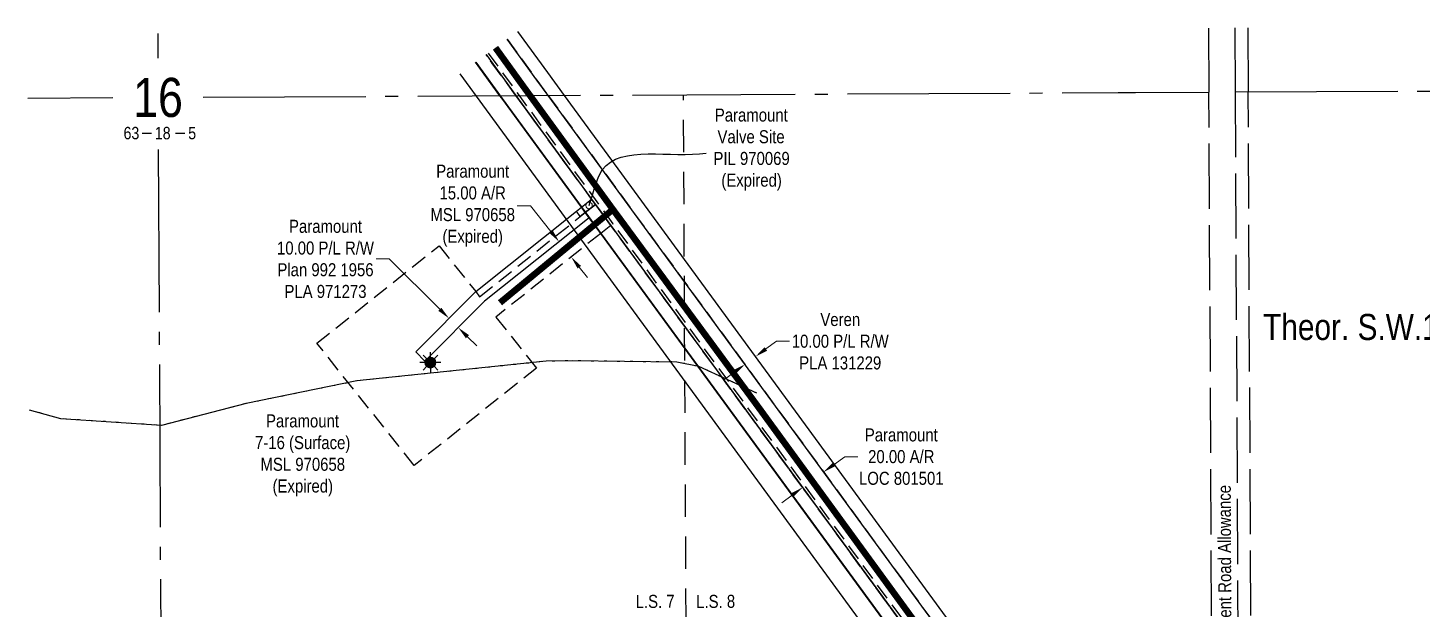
# Model space of a CAD drawing. Extents: x 521930 to 524595, y 6032001 to 6033786.
# Drawn here: x 521930 to 523001, y 6033336 to 6033782 of the extents above; entities that cross this region are included whole.
import ezdxf
from ezdxf.enums import TextEntityAlignment as Align

# ---------------------------------------------------------------- set-up
doc = ezdxf.new("R2010")
doc.units = 0
doc.header["$LTSCALE"] = 5
doc.header["$PDSIZE"] = 0.5
for name, pattern in [('foc-ACCESSROAD', [3.75, 2.5, -1.25]), ('foc-FLOWLINE', [3.75, 2.5, -1.25]), ('foc-LSD', [8, 5, -3]), ('foc-QUARTERLINE', [33, 25, -3, 2, -3]), ('foc-UNSURVEYED', [12.5, 10, -2.5]), ('foc-WHEELTRACKS', [2, 0.4, -1.6])]:
    doc.linetypes.add(name, pattern=pattern)
doc.layers.get('Defpoints').update_dxf_attribs({"color": 9})
for name, color, linetype in [('10', 1, 'Continuous'), ('9', 3, 'Continuous'), ('AS-ROADS', 254, 'Continuous'), ('C-FLOWLINE', 13, 'foc-FLOWLINE'), ('C-RW', 13, 'Continuous'), ('C-SYMBOL', 7, 'Continuous'), ('F-AR', 190, 'foc-ACCESSROAD'), ('F-RW', 190, 'Continuous'), ('F-WS', 190, 'foc-ACCESSROAD'), ('F-WS-S', 8, 'Continuous'), ('L-QSEC', 8, 'foc-QUARTERLINE'), ('L-ROAD-T', 7, 'Continuous'), ('L-SECLBL', 7, 'Continuous'), ('L-SECTION-LSD', 7, 'foc-LSD'), ('L-USEC', 7, 'foc-UNSURVEYED'), ('T-WATER-P3', 160, 'foc-WHEELTRACKS')]:
    doc.layers.add(name, color=color, linetype=linetype)
for name, color, linetype, lineweight in [('C-RW-T', 13, 'Continuous', 9), ('F-AR-T', 190, 'Continuous', 9), ('F-RW-T', 190, 'Continuous', 9)]:
    doc.layers.add(name, color=color, linetype=linetype, lineweight=lineweight)
doc.styles.add('100L', font='ARIALN.TTF', dxfattribs={"height": 11})
doc.styles.add('175L', font='ARIALN.TTF', dxfattribs={"height": 20})
doc.styles.add('80CG', font='ARIALN.TTF', dxfattribs={"height": 10})
doc.styles.add('80L', font='ARIALN.TTF', dxfattribs={"height": 10})
doc.styles.add('foc-LtypeFont', font='ARIALN.TTF', dxfattribs={"height": 7.35})
doc.styles.add('SIMPLEX', font='ARIALN.TTF')
doc.linetypes.add('foc-TOPO-flowdirection-NOLINE', pattern='A,0,[">",foc-LtypeFont,S=0.3,R=0,X=0,Y=-0.945],-20,[">",foc-LtypeFont,S=0.3,R=0,X=0,Y=-0.945],0', length=20)
doc.dimstyles.new('Compass 5 000', dxfattribs={"dimscale": 5, "dimtxt": 9, "dimasz": 2, "dimexe": 0.2, "dimexo": 0.0625, "dimgap": 0.5, "dimtad": 0, "dimtih": 1, "dimtoh": 1, "dimzin": 0, "dimdsep": 46, "dimtxsty": '80CG', "dimcen": 0.1, "dimse1": 1, "dimse2": 1, "dimclrd": 256, "dimclrt": 256, "dimaunit": 1, "dimadec": 4, "dimazin": 0, "dimtfac": 0.06, "dimtofl": 0, "dimtmove": 0, "dimatfit": 1, "dimfxl": 0.2, "dimtolj": 1, "dimtzin": 0, "dimlwd": -1, "dimarcsym": 0})

# ---------------------------------------------------------------- blocks, each defined once
blk = doc.blocks.new('L-SECLBL')
at = {"layer": '9', "color": 7}
for p, q in [((-5.1, -27.8), (-12.3, -27.8)), ((20.7, -27.8), (13.5, -27.8))]:
    blk.add_line(p, q, dxfattribs=at)
at = {"layer": '10', "color": 2, "style": 'SIMPLEX'}
blk.add_attdef('SEC', text='', height=30, dxfattribs=at).set_placement((0, 0), align=Align.MIDDLE)
at = {"layer": '10', "color": 5, "style": '80L'}
blk.add_attdef('TWP', text='', height=9.5, dxfattribs=at).set_placement((-14.4, -27.4), align=Align.MIDDLE_RIGHT)
blk.add_attdef('RGE', text='', height=9.5, dxfattribs=at).set_placement((3.6, -27.4), align=Align.MIDDLE_CENTER)
blk.add_attdef('MER', text='', height=9.5, dxfattribs=at).set_placement((23.2, -27.4), align=Align.MIDDLE_LEFT)
blk = doc.blocks.new('*D376')
at = {"layer": 'C-RW-T', "transparency": 16777216}
for p, q in [((522497.3, 6033535.7), (522505.3, 6033541.6)), ((522505.3, 6033541.6), (522515.3, 6033541.6)), ((522473.1, 6033517.9), (522465, 6033512))]:
    blk.add_line(p, q, dxfattribs=at)
for points in [[(522496.3, 6033537), (522498.2, 6033534.3), (522489.2, 6033529.8)], [(522472.1, 6033519.3), (522474, 6033516.6), (522481.1, 6033523.8)]]:
    blk.add_solid(points, dxfattribs=at)
at = {"layer": 'Defpoints', "color": 0, "transparency": 16777216}
for p in [(522489.2, 6033529.8), (522499.8, 6033515.2), (522491.8, 6033509.3)]:
    blk.add_point(p, dxfattribs=at)
at = {"layer": 'C-RW-T', "transparency": 16777216, "insert": (522554.4, 6033541.6), "char_height": 10, "attachment_point": 5, "style": '80CG'}
blk.add_mtext('\\A1;Veren\\P10.00 P/L R/W\\PPLA 131229', dxfattribs=at)
blk = doc.blocks.new('*D379')
at = {"layer": 'Defpoints', "color": 0, "transparency": 16777216}
for p in [(522541.6, 6033441.2), (522548.7, 6033431.5), (522532.6, 6033419.7)]:
    blk.add_point(p, dxfattribs=at)
at = {"layer": 'F-AR-T', "transparency": 16777216}
for p, q in [((522549.7, 6033447.1), (522557.8, 6033453)), ((522557.8, 6033453), (522567.8, 6033453)), ((522517.4, 6033423.5), (522509.4, 6033417.6))]:
    blk.add_line(p, q, dxfattribs=at)
for points in [[(522548.7, 6033448.4), (522550.7, 6033445.8), (522541.6, 6033441.2)], [(522516.4, 6033424.8), (522518.4, 6033422.1), (522525.5, 6033429.4)]]:
    blk.add_solid(points, dxfattribs=at)
at = {"layer": 'F-AR-T', "transparency": 16777216, "insert": (522601.3, 6033453), "char_height": 10, "attachment_point": 5, "style": '80CG'}
blk.add_mtext('\\A1;Paramount\\P20.00 A/R\\PLOC 801501', dxfattribs=at)
blk = doc.blocks.new('*D380')
at = {"layer": 'Defpoints', "color": 0, "transparency": 16777216}
for p in [(522338.4, 6033618.1), (522297.7, 6033585.7), (522307.1, 6033573.9)]:
    blk.add_point(p, dxfattribs=at)
at = {"layer": 'F-AR-T', "transparency": 16777216}
for p, q in [((522316.3, 6033645.7), (522306.3, 6033645.7)), ((522332.1, 6033625.9), (522316.3, 6033645.7)), ((522353.9, 6033598.5), (522360.2, 6033590.7))]:
    blk.add_line(p, q, dxfattribs=at)
for points in [[(522333.4, 6033626.9), (522330.8, 6033624.8), (522338.4, 6033618.1)], [(522355.2, 6033599.5), (522352.6, 6033597.5), (522347.7, 6033606.3)]]:
    blk.add_solid(points, dxfattribs=at)
at = {"layer": 'F-AR-T', "transparency": 16777216, "insert": (522272, 6033645.7), "char_height": 10, "attachment_point": 5, "style": '80CG'}
blk.add_mtext('\\A1;Paramount\\P15.00 A/R\\PMSL 970658\\P(Expired)', dxfattribs=at)
blk = doc.blocks.new('GAS')
h = blk.add_hatch(color=255)
h.dxf.hatch_style = 1
edge = h.paths.add_edge_path()
edge.add_arc((0, 0), 0.9, 0, 360)
for p, q in [((-0.81, 0), (-1.62, 0)), ((-0.57, 0.57), (-1.14, 1.14)), ((0, 0.81), (0, 1.62)), ((0.57, 0.57), (1.14, 1.14)), ((1.62, 0), (0.81, 0)), ((-0.57, -0.57), (-1.14, -1.14)), ((0, -0.81), (0, -1.62)), ((1.14, -1.14), (0.57, -0.57))]:
    blk.add_line(p, q)
blk.add_circle((0, 0), 0.8)
blk = doc.blocks.new('*D419')
at = {"layer": 'Defpoints', "color": 0, "transparency": 16777216}
for p in [(522262.4, 6033567.8), (522253.8, 6033559.2), (522269.5, 6033560.8)]:
    blk.add_point(p, dxfattribs=at)
at = {"layer": 'F-RW-T', "transparency": 16777216}
for p, q in [((522207.9, 6033604.8), (522197.9, 6033604.8)), ((522246.7, 6033566.2), (522207.9, 6033604.8)), ((522268, 6033545.1), (522275.1, 6033538))]:
    blk.add_line(p, q, dxfattribs=at)
for points in [[(522247.9, 6033567.4), (522245.6, 6033565), (522253.8, 6033559.2)], [(522269.2, 6033546.3), (522266.8, 6033543.9), (522260.9, 6033552.1)]]:
    blk.add_solid(points, dxfattribs=at)
at = {"layer": 'F-RW-T', "transparency": 16777216, "insert": (522158.9, 6033604.8), "char_height": 10, "attachment_point": 5, "style": '80CG'}
blk.add_mtext('\\A1;Paramount\\P10.00 P/L R/W\\PPlan 992 1956\\PPLA 971273', dxfattribs=at)

msp = doc.modelspace()

# ---------------------------------------------------------------- linework, layer by layer
at = {"layer": 'AS-ROADS', "const_width": 5, "flags": 128}
for points in [[(522958.999, 6032852.197), (522882.939, 6032955.033), (522880.13, 6032958.95), (522855.037, 6032993.377), (522796.398, 6033073.685), (522743.347, 6033146.59), (522712.594, 6033188.87), (522614.392, 6033322.546), (522490.814, 6033491.993), (522384.456, 6033636.457), (522379.734, 6033642.832), (522359.255, 6033670.955), (522310.582, 6033737.795), (522289.496, 6033766.984)], [(522379.734, 6033642.832), (522292.965, 6033571.181)]]:
    msp.add_lwpolyline(points, dxfattribs=at)
at = {"layer": 'C-FLOWLINE', "flags": 128}
for points in [[(522968.763, 6032823.901), (522868.939, 6032960.253), (522867.733, 6032961.9), (522378.18, 6033630.598), (522305.237, 6033730.229), (522282.273, 6033761.713)], [(522283.889, 6033762.892), (522306.852, 6033731.409), (522379.794, 6033631.779), (522870.67, 6032961.274), (522970.376, 6032825.082)]]:
    msp.add_lwpolyline(points, dxfattribs=at)
at = {"layer": 'C-RW'}
for points in [[(522984.904, 6032835.718), (522982.105, 6032839.542), (522931.162, 6032909.125), (522909.162, 6032939.176), (522892.664, 6032961.714), (522883.801, 6032973.82), (522871.589, 6032990.502), (522857.868, 6033009.243), (522849.007, 6033021.346), (522841.219, 6033031.984), (522840.146, 6033033.449), (522822.423, 6033057.653), (522329.939, 6033730.352), (522321.384, 6033742.045), (522298.435, 6033773.508)], [(522306.514, 6033779.404), (522329.459, 6033747.946), (522342.289, 6033730.414), (522841.132, 6033049.035), (522871.503, 6033007.552), (522891.878, 6032979.72), (522900.74, 6032967.615), (522921.514, 6032939.238), (522943.514, 6032909.187), (522992.976, 6032841.627)]]:
    msp.add_lwpolyline(points, dxfattribs=at)
at = {"layer": 'C-RW', "flags": 128}
for points in [[(522274.293, 6033755.889), (522294.577, 6033728.094), (522945.06, 6032839.356), (522960.811, 6032818.078)], [(522262.176, 6033747.047), (522282.466, 6033719.243), (522932.98, 6032830.464), (522948.707, 6032809.217)]]:
    msp.add_lwpolyline(points, dxfattribs=at)
at = {"layer": 'F-AR'}
for points in [[(522298.435, 6033773.508), (522321.384, 6033742.045), (522329.938, 6033730.352), (522822.423, 6033057.653), (522840.146, 6033033.449), (522841.219, 6033031.984), (522849.007, 6033021.346), (522857.868, 6033009.243), (522871.59, 6032990.501), (522883.801, 6032973.82), (522891.878, 6032979.72), (523665.931, 6033545.254), (523765.549, 6033618.034)], [(522968.763, 6032823.901), (522906.46, 6032909.004), (522884.459, 6032939.055), (522882.632, 6032941.555), (522879.825, 6032945.387), (522876.727, 6032949.616), (522875.69, 6032951.033), (522871.763, 6032956.397), (522867.869, 6032961.715), (522841.725, 6032997.425), (522841.392, 6032997.88), (522832.863, 6033009.527), (522378.18, 6033630.598), (522366.353, 6033646.752), (522363.396, 6033650.791), (522305.237, 6033730.229), (522282.273, 6033761.713)]]:
    msp.add_lwpolyline(points, dxfattribs=at)
at = {"layer": 'F-RW'}
for points in [[(522282.273, 6033761.713), (522305.237, 6033730.229), (522363.396, 6033650.791), (522366.353, 6033646.752), (522378.18, 6033630.598), (522832.863, 6033009.527), (522841.392, 6032997.877), (522841.724, 6032997.424), (522867.869, 6032961.715), (522871.763, 6032956.398), (522875.69, 6032951.033), (522876.727, 6032949.616), (522879.825, 6032945.387), (522882.633, 6032941.558), (522884.46, 6032939.054), (522906.46, 6032909.003), (522957.403, 6032839.418), (522968.763, 6032823.901)], [(522960.811, 6032818.078), (522945.06, 6032839.356), (522894.116, 6032908.942), (522868.599, 6032943.861), (522867.528, 6032945.259), (522841.478, 6032980.841), (522833.661, 6032991.521), (522824.8, 6033003.624), (522782.895, 6033060.863), (522370.357, 6033624.361), (522361.481, 6033636.486), (522358.53, 6033640.517), (522355.573, 6033644.556), (522294.353, 6033728.179), (522292.898, 6033730.168), (522274.192, 6033755.815)]]:
    msp.add_lwpolyline(points, dxfattribs=at)
for points in [[(522281.06, 6033572.387), (522235.279, 6033526.344), (522228.193, 6033533.389), (522274.29, 6033579.75), (522351.653, 6033641.432), (522355.573, 6033644.556), (522358.53, 6033640.517), (522361.481, 6033636.486), (522281.06, 6033572.387)], [(522358.53, 6033640.517), (522354.61, 6033637.393), (522351.653, 6033641.432), (522355.573, 6033644.556), (522363.396, 6033650.791), (522366.353, 6033646.752), (522358.53, 6033640.517)]]:
    msp.add_lwpolyline(points, close=True, dxfattribs=at)
at = {"layer": 'F-WS'}
msp.add_lwpolyline([(522370.357, 6033624.361), (522289.816, 6033560.166), (522320.988, 6033521.055), (522227.125, 6033446.242), (522152.31, 6033540.105), (522246.174, 6033614.919), (522274.29, 6033579.75), (522277.347, 6033575.81), (522354.61, 6033637.393), (522358.53, 6033640.517), (522366.353, 6033646.752), (522378.18, 6033630.598), (522370.357, 6033624.361)], close=True, dxfattribs=at)
at = {"layer": 'L-QSEC'}
for p, q in [((522030.006, 6033778.014), (522030.1, 6033758.86)), ((521930.248, 6033728.365), (521995.582, 6033728.692)), ((522064.862, 6033729.04), (522837.658, 6033732.915)), ((522767.817, 6033732.564), (522837.658, 6033732.914)), ((522857.774, 6033733.016), (523630.256, 6033736.898)), ((522030.443, 6033688.861), (522034.19, 6032924.742))]:
    msp.add_line(p, q, dxfattribs=at)
at = {"layer": 'L-SECTION-LSD', "flags": 128}
msp.add_lwpolyline([(522437.966, 6032926.77), (522433.934, 6033730.89)], dxfattribs=at)
at = {"layer": 'L-USEC'}
for p, q in [((522837.408, 6033782.072), (522837.658, 6033732.915)), ((522857.524, 6033782.173), (522857.774, 6033733.017)), ((522867.567, 6033782.223), (522867.817, 6033733.066)), ((522839.701, 6033330.845), (522837.658, 6033732.914)), ((522857.774, 6033733.017), (522861.81, 6032938.943)), ((522869.859, 6033330.998), (522867.817, 6033733.066))]:
    msp.add_line(p, q, dxfattribs=at)
at = {"layer": 'T-WATER-P3', "flags": 128}
msp.add_lwpolyline([(522490.21, 6033501.809), (522445.746, 6033522.232), (522428.889, 6033525.666), (522348.438, 6033526.55), (522328.563, 6033526.335), (522183.02, 6033511.108), (522097.87, 6033493.823), (522032.835, 6033477.053), (521955.464, 6033482.185), (521931.423, 6033488.785)], dxfattribs=at)
at = {"layer": 'T-WATER-P3', "linetype": 'foc-TOPO-flowdirection-NOLINE', "flags": 128}
msp.add_lwpolyline([(522490.21, 6033501.809), (522445.746, 6033522.232), (522428.889, 6033525.666), (522348.438, 6033526.55), (522328.563, 6033526.335), (522183.02, 6033511.108), (522097.87, 6033493.823), (522032.835, 6033477.053), (521955.464, 6033482.185), (521931.423, 6033488.785)], dxfattribs=at)

# ---------------------------------------------------------------- block references
at = {"layer": 'F-WS-S', "xscale": 5.000000000000025, "yscale": 5.000000000000025, "zscale": 5.000000000000025}
msp.add_blockref('GAS', (522239.548, 6033525.234), dxfattribs=at)
at = {"layer": 'L-SECLBL'}
msp.add_blockref('L-SECLBL', (522030.247, 6033728.86), dxfattribs=at).add_auto_attribs({'SEC': '16', 'TWP': '63', 'RGE': '18', 'MER': '5'})

# ---------------------------------------------------------------- texts
at = {"layer": 'C-SYMBOL', "color": 3, "style": '175L'}
msp.add_text('Theor. S.W.1/4 Sec. 15-63-18-W.5M.', height=20, dxfattribs=at).set_placement((523068.369, 6033536.598), align=Align.BOTTOM_CENTER)
at = {"layer": 'F-RW-T', "char_height": 10, "attachment_point": 1, "style": '80L'}
for s, insert in [('\\pi8.7676;Paramount\\P\\pi10.797;Valve Site\\P\\pi7.7069;PIL 970069 \\P\\pi13.771;(Expired)', (522449.278, 6033720.333)), ('\\pi8.7676;Paramount\\P\\pi0.31262;7-16 (Surface)\\P\\pi4.5145;MSL 970658\\P\\pi13.771;(Expired)', (522104.46, 6033485.494))]:
    msp.add_mtext_dynamic_manual_height_columns(s, width=72.62387, gutter_width=50, heights=[0], dxfattribs=dict(at, insert=insert))
at = {"layer": 'L-ROAD-T', "style": '80L'}
msp.add_text('Theoretic Government Road Allowance', height=10, rotation=90.250368, dxfattribs=at).set_placement((522849.86, 6033331.295), align=Align.MIDDLE_CENTER)
at = {"layer": 'L-SECTION-LSD', "style": '100L'}
for s, p in [('L.S. 7', (522397.243, 6033336.822)), ('L.S. 8', (522443.751, 6033336.822))]:
    msp.add_text(s, height=9.9948, rotation=0.280991, dxfattribs=at).set_placement(p)

# ---------------------------------------------------------------- dimensions: what is measured, and where the dimension line sits
at = {"layer": 'C-RW-T'}
dim = msp.add_aligned_dim(p1=(522491.762, 6033509.313), p2=(522499.833, 6033515.222), distance=18.009, text='Veren\\P10.00 P/L R/W\\PPLA 131229', dimstyle='Compass 5 000', dxfattribs=at)
dim.commit()
dim.dimension.update_dxf_attribs({"geometry": '*D376', "text_midpoint": (522554.418, 6033541.567)})
at = {"layer": 'F-AR-T'}
dim = msp.add_linear_dim(base=(522338.351, 6033618.051), p1=(522307.086, 6033573.931), p2=(522297.728, 6033585.672), angle=128.556365, text='Paramount\\P15.00 A/R\\PMSL 970658\\P(Expired)', dimstyle='Compass 5 000', dxfattribs=at)
dim.commit()
dim.dimension.update_dxf_attribs({"geometry": '*D380', "text_midpoint": (522272.012, 6033645.705), "dimtype": 161})
dim = msp.add_aligned_dim(p1=(522532.561, 6033419.722), p2=(522548.701, 6033431.538), distance=11.966, text='Paramount\\P20.00 A/R\\PLOC 801501', dimstyle='Compass 5 000', dxfattribs=at)
dim.commit()
dim.dimension.update_dxf_attribs({"geometry": '*D379', "text_midpoint": (522601.283, 6033453.007)})
at = {"layer": 'F-RW-T', "color": 5}
dim = msp.add_linear_dim(base=(522253.836, 6033559.179), p1=(522269.528, 6033560.789), p2=(522262.442, 6033567.835), angle=135.163695, text='Paramount\\P10.00 P/L R/W\\PPlan 992 1956\\PPLA 971273', dimstyle='Compass 5 000', dxfattribs=at)
dim.commit()
dim.dimension.update_dxf_attribs({"geometry": '*D419', "text_midpoint": (522158.852, 6033604.815), "dimtype": 161})

# ---------------------------------------------------------------- leaders
at = {"layer": 'F-AR-T', "path_type": 1}
msp.add_leader([(522361.408, 6033645.822), (522371.559, 6033673.216), (522451.364, 6033686.138)], dimstyle='Compass 5 000', override={"dimasz": 1, "dimgap": 0.5, "dimtad": 0, "dimldrblk": 'DotBlank'}, dxfattribs=at)

doc.saveas('drawing.dxf')
